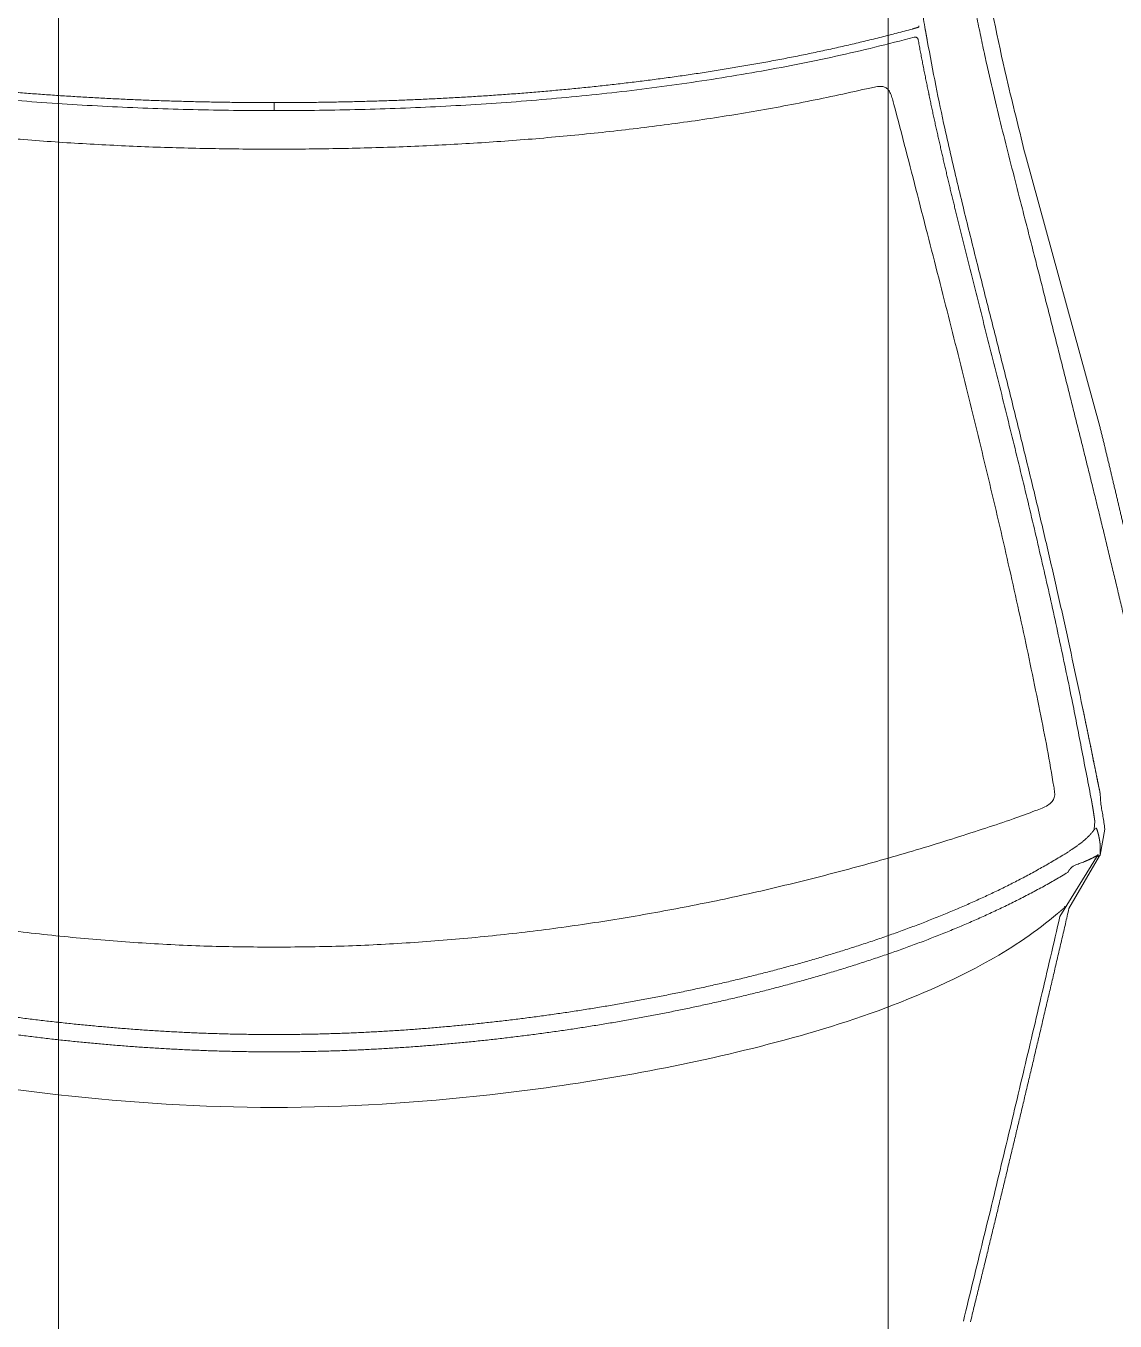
# Model space of a CAD drawing. Header units: metres. Extents: x -17822 to 152406, y -4219 to 19791.
# Drawn here: x 114077.7 to 114169.6, y 2837.1 to 2946.4 of the extents above; entities that cross this region are included whole.
import ezdxf
from ezdxf.xclip import XClip

# ---------------------------------------------------------------- set-up
doc = ezdxf.new("R2010")
doc.units = ezdxf.units.M
doc.header["$LTSCALE"] = 100
doc.header["$MEASUREMENT"] = 0
doc.header["$XCLIPFRAME"] = 0
doc.layers.get('0').update_dxf_attribs({"color": 9, "lineweight": 9})
for name, color, linetype, lineweight in [('04', 9, 'Continuous', 9), ('06B', 9, 'Continuous', 9), ('06D', 9, 'Continuous', 9)]:
    doc.layers.add(name, color=color, linetype=linetype, lineweight=lineweight)

# ---------------------------------------------------------------- blocks, each defined once
blk = doc.blocks.new('p-araba-polo')
at = {"extrusion": (0, 0, -1)}
for p, q in [((1.1066, 0.7007), (1.0845, 0.6967)), ((1.033, 0.6629), (1.0852, 0.695)), ((1.0841, 0.6962), (1.0396, 0.6705)), ((1.1073, 0.6936), (1.1062, 0.6918)), ((1.1134, 0.6923), (1.1062, 0.6918)), ((1.1134, 0.6923), (1.1134, 0.6923)), ((1.1367, 0.6968), (1.1276, 0.6974)), ((1.6752, 0.6337), (1.4464, 0.6965)), ((1.2187, 0.6724), (1.2188, 0.6725)), ((1.7726, 0.5433), (1.7726, 0.5433)), ((1.7128, 0), (1.7144, 0))]:
    blk.add_line(p, q, dxfattribs=at)
blk.add_line((1.7128, 0), (1.7144, 0))
for points, degree in [([(1.4464, 0.6965), (1.4197, 0.7031), (1.3921, 0.7096), (1.3643, 0.7162), (1.337, 0.7225), (1.3115, 0.7281), (1.2887, 0.7329)], 6), ([(1.2801, 0.7182), (1.3375, 0.7048), (1.3962, 0.6905), (1.4555, 0.6757), (1.5157, 0.6603), (1.5772, 0.6447), (1.6401, 0.6286)], 6), ([(1.0847, 0.695), (1.0835, 0.6928), (1.0823, 0.6906), (1.0812, 0.6883), (1.0802, 0.686), (1.0792, 0.6836)], 5), ([(1.0819, 0.692), (1.0819, 0.692), (1.0819, 0.692), (1.0819, 0.6919)], 3), ([(1.0835, 0.6949), (1.0837, 0.6952), (1.0838, 0.6954), (1.0839, 0.6957), (1.084, 0.6959), (1.0841, 0.6962)], 5), ([(1.0852, 0.695), (1.0851, 0.695), (1.085, 0.695), (1.0849, 0.695), (1.0848, 0.695), (1.0846, 0.695)], 5), ([(1.0847, 0.695), (1.0849, 0.695), (1.085, 0.695), (1.0852, 0.695)], 3), ([(1.0856, 0.6968), (1.0855, 0.6968), (1.0854, 0.6968), (1.0853, 0.6968)], 3), ([(1.0853, 0.6665), (1.0897, 0.6737), (1.0944, 0.6806), (1.0995, 0.687), (1.1062, 0.6918)], 4), ([(1.0895, 0.6969), (1.0887, 0.6969), (1.088, 0.6968), (1.0872, 0.6968), (1.0864, 0.6968), (1.0856, 0.6968)], 5), ([(1.0904, 0.6969), (1.0901, 0.6969), (1.0898, 0.6969), (1.0895, 0.6969)], 3), ([(1.093, 0.6968), (1.0935, 0.6968), (1.094, 0.6968), (1.0944, 0.6967), (1.0949, 0.6967), (1.0954, 0.6966)], 5), ([(1.0954, 0.6966), (1.0957, 0.6966), (1.0959, 0.6965), (1.0962, 0.6965), (1.0964, 0.6965), (1.0967, 0.6964)], 5), ([(1.0967, 0.6964), (1.0963, 0.6965), (1.0958, 0.6965), (1.0954, 0.6966)], 3), ([(1.0967, 0.6964), (1.0969, 0.6964), (1.0972, 0.6963), (1.0974, 0.6963), (1.0977, 0.6962), (1.0979, 0.6962)], 5), ([(1.0979, 0.6962), (1.0975, 0.6963), (1.0971, 0.6963), (1.0967, 0.6964)], 3), ([(1.0979, 0.6962), (1.0992, 0.696), (1.1005, 0.6957), (1.1018, 0.6955), (1.103, 0.6951), (1.1043, 0.6947)], 5), ([(1.1043, 0.6947), (1.1046, 0.6947), (1.1048, 0.6946), (1.1051, 0.6945), (1.1054, 0.6944), (1.1056, 0.6943)], 5), ([(1.1056, 0.6943), (1.1052, 0.6945), (1.1048, 0.6946), (1.1043, 0.6947)], 3), ([(1.1056, 0.6943), (1.1057, 0.6943), (1.1058, 0.6942), (1.1059, 0.6942), (1.1059, 0.6942), (1.106, 0.6942)], 5), ([(1.106, 0.6942), (1.1059, 0.6942), (1.1057, 0.6943), (1.1056, 0.6943)], 3), ([(1.106, 0.6942), (1.1063, 0.6941), (1.1065, 0.694), (1.1067, 0.6939), (1.107, 0.6938), (1.1073, 0.6936)], 5), ([(1.106, 0.6942), (1.106, 0.6942), (1.106, 0.6942), (1.106, 0.6942)], 3), ([(1.1062, 0.6922), (1.1062, 0.6921), (1.1062, 0.6921), (1.1062, 0.692), (1.1062, 0.692), (1.1062, 0.6919)], 5), ([(1.1062, 0.6922), (1.1062, 0.6921), (1.1062, 0.6921), (1.1062, 0.692), (1.1062, 0.692), (1.1062, 0.6919)], 5), ([(1.1062, 0.6919), (1.1062, 0.6919), (1.1062, 0.6919), (1.1062, 0.6919), (1.1062, 0.6919), (1.1062, 0.6919)], 5), ([(1.1062, 0.6919), (1.1062, 0.6919), (1.1062, 0.6919), (1.1062, 0.6919)], 3), ([(1.1073, 0.6936), (1.1073, 0.6935), (1.1074, 0.6935), (1.1074, 0.6934), (1.1074, 0.6934), (1.1075, 0.6933)], 5), ([(1.131, 0.6895), (1.1285, 0.6899), (1.126, 0.6904), (1.1235, 0.6908), (1.121, 0.6912), (1.1184, 0.6916), (1.1159, 0.6919), (1.1134, 0.6923)], 7), ([(1.1356, 0.6887), (1.1356, 0.6887), (1.1356, 0.6886), (1.1355, 0.6886), (1.1355, 0.6886), (1.1355, 0.6886)], 5), ([(1.1355, 0.6886), (1.1355, 0.6886), (1.1355, 0.6886), (1.1356, 0.6886), (1.1356, 0.6887), (1.1356, 0.6887)], 5), ([(1.2091, 0.682), (1.1946, 0.685), (1.1801, 0.688), (1.1656, 0.691), (1.1511, 0.6939), (1.1367, 0.6968)], 5), ([(1.1649, 0.6915), (1.1649, 0.6915), (1.1649, 0.6915)], 2), ([(1.0396, 0.6705), (0.9891, 0.6588), (0.9388, 0.647), (0.8888, 0.6352), (0.839, 0.6234), (0.7894, 0.6115), (0.7401, 0.5995), (0.6909, 0.5874)], 7), ([(0.9187, 0), (0.9187, 0.0992), (0.9262, 0.1979), (0.9398, 0.2961), (0.9595, 0.3936), (0.9846, 0.4892), (1.0189, 0.5845), (1.0701, 0.6696)], 7), ([(1.0853, 0.6665), (1.0348, 0.5843), (0.9999, 0.4894), (0.9745, 0.3944), (0.9546, 0.2963), (0.9409, 0.1982), (0.9333, 0.099), (0.9333, 0)], 7), ([(1.0419, 0.6684), (1.0406, 0.6669), (1.0392, 0.6654), (1.0379, 0.6639), (1.0366, 0.6624), (1.0354, 0.6609)], 5), ([(1.0354, 0.6609), (1.0366, 0.6624), (1.0379, 0.6639), (1.0392, 0.6654), (1.0406, 0.6669), (1.0419, 0.6684)], 5), ([(1.0412, 0.6668), (1.0411, 0.6669), (1.041, 0.667), (1.0408, 0.6672)], 3), ([(1.0412, 0.6668), (1.0411, 0.6668), (1.0411, 0.6669), (1.041, 0.667), (1.0409, 0.6671), (1.0408, 0.6672)], 5), ([(1.0418, 0.6684), (1.0419, 0.6684), (1.0419, 0.6684), (1.0419, 0.6684), (1.0419, 0.6684), (1.0419, 0.6684), (1.0419, 0.6684)], 6), ([(1.0419, 0.6684), (1.0419, 0.6684), (1.0419, 0.6684), (1.0419, 0.6684), (1.0419, 0.6684), (1.0419, 0.6684), (1.0419, 0.6684)], 6), ([(1.07, 0.6707), (1.07, 0.6707), (1.07, 0.6707), (1.07, 0.6707), (1.07, 0.6707), (1.07, 0.6707)], 5), ([(1.07, 0.6707), (1.07, 0.6707), (1.07, 0.6707), (1.07, 0.6707), (1.07, 0.6707), (1.07, 0.6707)], 5), ([(1.0701, 0.6696), (1.0708, 0.6699), (1.0714, 0.6703), (1.0721, 0.6707), (1.0728, 0.6713), (1.0733, 0.6717), (1.0739, 0.6723)], 6), ([(1.2188, 0.6725), (1.2188, 0.6724), (1.2188, 0.6724), (1.2188, 0.6724), (1.2188, 0.6724), (1.2188, 0.6724), (1.2187, 0.6724)], 6), ([(1.0354, 0.6609), (1.0204, 0.6432), (1.0073, 0.6239), (0.996, 0.6037)], 3), ([(0.996, 0.6037), (0.96, 0.5393), (0.9375, 0.4684), (0.92, 0.3968)], 3), ([(1.6292, 0.5746), (1.6467, 0.5703), (1.6643, 0.5661), (1.682, 0.562), (1.6998, 0.558), (1.7178, 0.554), (1.7359, 0.5503), (1.7542, 0.5467), (1.7726, 0.5433)], 8), ([(1.6335, 0.5735), (1.6336, 0.5736), (1.6336, 0.5736), (1.6336, 0.5737), (1.6336, 0.5737), (1.6336, 0.5738), (1.6336, 0.5738)], 6), ([(1.6336, 0.5738), (1.6336, 0.5737), (1.6335, 0.5735)], 2), ([(1.7256, 0.5525), (1.7256, 0.5526), (1.7256, 0.5526), (1.7256, 0.5527)], 3), ([(1.7283, 0.552), (1.7274, 0.5522), (1.7264, 0.5525), (1.7256, 0.5526)], 3), ([(1.7256, 0.5526), (1.7256, 0.5526), (1.7256, 0.5525)], 2), ([(1.7811, 0.5493), (1.7792, 0.5497), (1.7774, 0.55), (1.7755, 0.5503), (1.7736, 0.5507), (1.7718, 0.551)], 5), ([(1.7816, 0.5384), (1.7532, 0.4338), (1.735, 0.3261), (1.7248, 0.2176), (1.7195, 0.1088), (1.7195, 0)], 5), ([(1.7748, 0.5406), (1.7748, 0.5411), (1.7747, 0.5416), (1.7745, 0.542), (1.7742, 0.5425), (1.7739, 0.5428), (1.7735, 0.5431), (1.7731, 0.5432), (1.7726, 0.5433)], 8), ([(1.7748, 0.5406), (1.7748, 0.5403), (1.7748, 0.5401), (1.7747, 0.5398)], 3), ([(1.7827, 0.5422), (1.7823, 0.5409), (1.782, 0.5396), (1.7816, 0.5384)], 3), ([(1.7827, 0.5422), (1.7825, 0.5414), (1.7823, 0.5406), (1.7821, 0.5399), (1.7818, 0.5391), (1.7816, 0.5384)], 5), ([(1.7832, 0.5436), (1.7831, 0.5434), (1.783, 0.5432), (1.7829, 0.5429), (1.7828, 0.5427), (1.7827, 0.5424), (1.7827, 0.5422)], 6), ([(1.7842, 0.5439), (1.784, 0.5439), (1.7837, 0.544), (1.7835, 0.5439), (1.7834, 0.5438), (1.7832, 0.5436)], 5), ([(1.7776, 0.523), (1.7776, 0.523), (1.7776, 0.523), (1.7776, 0.523)], 3), ([(0.9187, 0), (0.9187, -0.0992), (0.9262, -0.1979), (0.9398, -0.2961), (0.9595, -0.3936), (0.9846, -0.4892), (1.0189, -0.5845), (1.0701, -0.6696)], 7), ([(1.0853, -0.6665), (1.0348, -0.5843), (0.9999, -0.4894), (0.9745, -0.3944), (0.9546, -0.2963), (0.9409, -0.1982), (0.9333, -0.099), (0.9333, 0)], 7), ([(1.7144, 0), (1.7154, 0), (1.7162, 0), (1.7165, 0)], 3), ([(1.7144, 0), (1.7154, 0), (1.7162, 0), (1.7165, 0)], 3), ([(1.7195, 0), (1.718, 0), (1.7164, 0), (1.7157, 0), (1.7164, 0), (1.717, 0)], 5), ([(1.7195, 0), (1.718, 0), (1.7164, 0), (1.7157, 0), (1.7164, 0), (1.717, 0)], 5), ([(1.7165, 0), (1.7168, 0), (1.717, 0), (1.7173, 0), (1.7176, 0), (1.7178, 0)], 5), ([(1.7165, 0), (1.7168, 0), (1.717, 0), (1.7173, 0), (1.7176, 0), (1.7178, 0)], 5), ([(1.7816, -0.5384), (1.7532, -0.4338), (1.735, -0.3261), (1.7248, -0.2176), (1.7195, -0.1088), (1.7195, 0)], 5)]:
    blk.add_open_spline(points, degree=degree)
for points, degree, knots in [([(1.1066, 0.7007), (1.1085, 0.7005), (1.1121, 0.7001), (1.1174, 0.6992), (1.1226, 0.6983), (1.1259, 0.6977), (1.1276, 0.6974)], 3, [0, 0, 0, 0, 0.249853, 0.499728, 0.749768, 1, 1, 1, 1]), ([(1.0835, 0.6949), (1.0835, 0.6949), (1.0835, 0.6949), (1.0835, 0.6949), (1.0835, 0.6949), (1.0835, 0.6949), (1.0835, 0.6949), (1.0835, 0.6949), (1.0835, 0.6949), (1.0835, 0.6949), (1.0835, 0.6949)], 5, [0, 0, 0, 0, 0, 0, 1, 1, 1, 1, 1, 1.000001, 1.000001, 1.000001, 1.000001, 1.000001, 1.000001]), ([(1.0853, 0.6968), (1.0851, 0.6968), (1.0847, 0.6968), (1.0844, 0.6966), (1.0841, 0.6965), (1.0841, 0.6963), (1.0841, 0.6962)], 3, [0, 0, 0, 0, 0.226641, 0.489612, 0.73866, 1, 1, 1, 1]), ([(1.093, 0.6968), (1.0925, 0.6969), (1.0916, 0.6969), (1.0908, 0.6969), (1.0904, 0.6969)], 3, [0, 0, 0, 0, 0.627101, 1, 1, 1, 1]), ([(1.0954, 0.6966), (1.095, 0.6967), (1.0942, 0.6968), (1.0934, 0.6968), (1.093, 0.6968)], 3, [0, 0, 0, 0, 0.505636, 1, 1, 1, 1]), ([(1.1073, 0.6936), (1.1072, 0.6936), (1.107, 0.6938), (1.1066, 0.6939), (1.1062, 0.6941), (1.106, 0.6942)], 3, [0, 0, 0, 0, 0.23445, 0.472231, 1, 1, 1, 1]), ([(1.1075, 0.6933), (1.1074, 0.6934), (1.1074, 0.6935), (1.1073, 0.6935), (1.1073, 0.6936)], 3, [0, 0, 0, 0, 0.501057, 1, 1, 1, 1]), ([(1.2133, 0.6735), (1.2066, 0.6748), (1.1931, 0.6775), (1.1725, 0.6814), (1.1518, 0.6855), (1.1379, 0.6882), (1.131, 0.6895)], 3, [0, 0, 0, 0, 0.24266, 0.489789, 0.74853, 1, 1, 1, 1]), ([(1.1367, 0.6968), (1.1487, 0.6944), (1.1728, 0.6895), (1.197, 0.6845), (1.2091, 0.682)], 3, [0, 0, 0, 0, 0.500039, 1, 1, 1, 1]), ([(1.0764, 0.6763), (1.0769, 0.6775), (1.0778, 0.68), (1.0787, 0.6824), (1.0792, 0.6836)], 3, [0, 0, 0, 0, 0.511036, 1, 1, 1, 1]), ([(1.2091, 0.682), (1.2227, 0.6791), (1.2499, 0.6734), (1.2909, 0.6644), (1.332, 0.6551), (1.3732, 0.6454), (1.4146, 0.6354), (1.4562, 0.6252), (1.4981, 0.6147), (1.5403, 0.604), (1.5829, 0.5932), (1.6118, 0.5861), (1.6262, 0.5825)], 3, [0, 0, 0, 0, 0.100037, 0.200068, 0.300092, 0.40011, 0.500119, 0.600116, 0.700093, 0.80005, 0.900005, 1, 1, 1, 1]), ([(1.0739, 0.6723), (1.0744, 0.6729), (1.0755, 0.6741), (1.0761, 0.6756), (1.0764, 0.6763)], 3, [0, 0, 0, 0, 0.499911, 1, 1, 1, 1]), ([(1.6292, 0.5746), (1.6202, 0.5768), (1.6022, 0.5812), (1.5755, 0.5879), (1.5489, 0.5947), (1.5225, 0.6013), (1.4962, 0.608), (1.47, 0.6146), (1.4439, 0.621), (1.4179, 0.6274), (1.3921, 0.6337), (1.3663, 0.6398), (1.3406, 0.6458), (1.315, 0.6517), (1.2895, 0.6574), (1.264, 0.6629), (1.2386, 0.6683), (1.2217, 0.6718), (1.2133, 0.6735)], 3, [0, 0, 0, 0, 0.0625, 0.125, 0.1875, 0.25, 0.3125, 0.375, 0.4375, 0.5, 0.5625, 0.625, 0.6875, 0.75, 0.8125, 0.875, 0.9375, 1, 1, 1, 1]), ([(1.033, 0.6629), (1.0101, 0.6576), (0.9644, 0.6469), (0.8959, 0.6308), (0.8275, 0.6145), (0.7594, 0.598), (0.7142, 0.5869), (0.6916, 0.5814)], 3, [0, 0, 0, 0, 0.200074, 0.400125, 0.600159, 0.800117, 1, 1, 1, 1]), ([(1.1426, 0.6577), (1.141, 0.658), (1.1379, 0.6585), (1.1335, 0.6585), (1.1295, 0.6564), (1.1265, 0.6525), (1.1242, 0.6477), (1.1229, 0.6442), (1.1222, 0.6424)], 3, [0, 0, 0, 0, 0.19548, 0.351811, 0.493077, 0.645392, 0.816793, 1, 1, 1, 1]), ([(1.1222, 0.6424), (1.1229, 0.6442), (1.1242, 0.6477), (1.1265, 0.6525), (1.1295, 0.6564), (1.1335, 0.6585), (1.1379, 0.6585), (1.141, 0.658), (1.1426, 0.6577)], 3, [0, 0, 0, 0, 0.183207, 0.354608, 0.506923, 0.648189, 0.80452, 1, 1, 1, 1]), ([(1.2061, 0.646), (1.1954, 0.6481), (1.1743, 0.6523), (1.1532, 0.6559), (1.1426, 0.6577)], 3, [0, 0, 0, 0, 0.502145, 1, 1, 1, 1]), ([(1.2061, 0.646), (1.2178, 0.6436), (1.2414, 0.6388), (1.2769, 0.6313), (1.3126, 0.6234), (1.3484, 0.6153), (1.3843, 0.6069), (1.4204, 0.5983), (1.4567, 0.5894), (1.4933, 0.5804), (1.53, 0.5712), (1.567, 0.5618), (1.6042, 0.5523), (1.6418, 0.5426), (1.6796, 0.5329), (1.7052, 0.5262), (1.7179, 0.5229)], 3, [0, 0, 0, 0, 0.071429, 0.142858, 0.214287, 0.285715, 0.357144, 0.428573, 0.500002, 0.571431, 0.642859, 0.714288, 0.785716, 0.857144, 0.928573, 1, 1, 1, 1]), ([(1.0993, 0.5749), (1.102, 0.5834), (1.1072, 0.5996), (1.1147, 0.6221), (1.1199, 0.6361), (1.1222, 0.6424)], 3, [0, 0, 0, 0, 0.374907, 0.71679, 1, 1, 1, 1]), ([(1.8723, 0.5789), (1.8664, 0.5798), (1.8547, 0.5816), (1.8372, 0.5844), (1.8199, 0.5874), (1.8029, 0.5905), (1.786, 0.5939), (1.7693, 0.5973), (1.7387, 0.604), (1.6953, 0.6144), (1.6584, 0.6239), (1.6401, 0.6286)], 3, [0, 0, 0, 0, 0.072134, 0.144011, 0.215657, 0.287101, 0.358371, 0.42949, 0.500474, 0.752092, 1, 1, 1, 1]), ([(1.6752, 0.6337), (1.6948, 0.629), (1.7773, 0.6078), (1.8911, 0.588), (2.0311, 0.5758), (2.1008, 0.5714), (2.1455, 0.5692)], 3, [0, 0, 0, 0, 0.136471, 0.572595, 0.726753, 1, 1, 1, 1]), ([(1.6262, 0.5825), (1.6339, 0.5807), (1.6494, 0.5769), (1.6733, 0.5713), (1.7014, 0.5649), (1.7341, 0.558), (1.7591, 0.5533), (1.7718, 0.551)], 3, [0, 0, 0, 0, 0.162021, 0.32887, 0.500021, 0.74634, 1, 1, 1, 1]), ([(1.007, 0), (1.0071, 0.0093), (1.0072, 0.0278), (1.0078, 0.0557), (1.0089, 0.0835), (1.0105, 0.1113), (1.0124, 0.1391), (1.0149, 0.1668), (1.0177, 0.1945), (1.0209, 0.2221), (1.0246, 0.2497), (1.0287, 0.2773), (1.0332, 0.3047), (1.0381, 0.3322), (1.0434, 0.3595), (1.049, 0.3867), (1.0551, 0.4139), (1.0616, 0.441), (1.0684, 0.468), (1.0756, 0.4949), (1.0831, 0.5217), (1.091, 0.5484), (1.0965, 0.5661), (1.0993, 0.5749)], 3, [0, 0, 0, 0, 0.047619, 0.095238, 0.142857, 0.190476, 0.238095, 0.285714, 0.333333, 0.380952, 0.428571, 0.47619, 0.523809, 0.571428, 0.619047, 0.666666, 0.714285, 0.761904, 0.809523, 0.857143, 0.904762, 0.952381, 1, 1, 1, 1]), ([(1.7718, 0.551), (1.7733, 0.5507), (1.7764, 0.5502), (1.7795, 0.5496), (1.7811, 0.5493)], 3, [0, 0, 0, 0, 0.5, 1, 1, 1, 1]), ([(1.7811, 0.5493), (1.7869, 0.5483), (1.7986, 0.5463), (1.8165, 0.5434), (1.8347, 0.5406), (1.8532, 0.5379), (1.8721, 0.5354), (1.8913, 0.533), (1.9187, 0.5299), (1.9546, 0.5264), (1.9991, 0.5226), (2.0291, 0.5206), (2.0442, 0.5196)], 3, [0, 0, 0, 0, 0.068934, 0.138708, 0.209326, 0.28079, 0.353094, 0.426221, 0.500139, 0.664458, 0.831511, 1, 1, 1, 1]), ([(1.7128, 0), (1.7128, 0.0114), (1.7129, 0.0341), (1.7135, 0.0682), (1.7145, 0.1023), (1.716, 0.1363), (1.7179, 0.1703), (1.7202, 0.2043), (1.7231, 0.2383), (1.7264, 0.2722), (1.7302, 0.3061), (1.7347, 0.3398), (1.7397, 0.3735), (1.7453, 0.4071), (1.7515, 0.4405), (1.7585, 0.4738), (1.7661, 0.5069), (1.7718, 0.5288), (1.7747, 0.5398)], 3, [0, 0, 0, 0, 0.0625, 0.125001, 0.187501, 0.250001, 0.312502, 0.375002, 0.437502, 0.500002, 0.562502, 0.625002, 0.687502, 0.750002, 0.812502, 0.875001, 0.937501, 1, 1, 1, 1]), ([(1.7748, 0.5406), (1.7748, 0.5409), (1.7747, 0.5416), (1.7742, 0.5424), (1.7735, 0.5431), (1.7729, 0.5432), (1.7726, 0.5433)], 3, [0, 0, 0, 0, 0.250001, 0.500007, 0.750005, 1, 1, 1, 1]), ([(1.7747, 0.5398), (1.7747, 0.5399), (1.7748, 0.5402), (1.7748, 0.5405), (1.7748, 0.5406)], 3, [0, 0, 0, 0, 0.499981, 1, 1, 1, 1]), ([(1.7832, 0.5436), (1.7831, 0.5434), (1.7829, 0.5429), (1.7827, 0.5424), (1.7827, 0.5422)], 3, [0, 0, 0, 0, 0.483515, 1, 1, 1, 1]), ([(1.7842, 0.5439), (1.784, 0.5439), (1.7836, 0.544), (1.7833, 0.5437), (1.7832, 0.5436)], 3, [0, 0, 0, 0, 0.530721, 1, 1, 1, 1]), ([(1.7179, 0.5229), (1.7195, 0.5224), (1.7226, 0.5216), (1.7271, 0.5202), (1.7308, 0.5181), (1.7331, 0.5145), (1.7333, 0.5099), (1.7324, 0.505), (1.7316, 0.5016), (1.7312, 0.4998)], 3, [0, 0, 0, 0, 0.155607, 0.308809, 0.443172, 0.561441, 0.688648, 0.838161, 1, 1, 1, 1]), ([(1.7312, 0.4998), (1.7316, 0.5016), (1.7324, 0.505), (1.7333, 0.5099), (1.7331, 0.5145), (1.7308, 0.5181), (1.7271, 0.5202), (1.7226, 0.5216), (1.7195, 0.5224), (1.7179, 0.5229)], 3, [0, 0, 0, 0, 0.161839, 0.311352, 0.438559, 0.556828, 0.691191, 0.844393, 1, 1, 1, 1]), ([(1.7198, 0.4462), (1.7216, 0.4552), (1.7252, 0.4731), (1.7292, 0.4909), (1.7312, 0.4998)], 3, [0, 0, 0, 0, 0.5006, 1, 1, 1, 1]), ([(1.7312, 0.4998), (1.7292, 0.4909), (1.7252, 0.4731), (1.7216, 0.4552), (1.7198, 0.4462)], 3, [0, 0, 0, 0, 0.4994, 1, 1, 1, 1]), ([(1.7198, 0.4462), (1.7181, 0.4376), (1.7148, 0.4203), (1.7103, 0.3943), (1.7061, 0.3683), (1.7024, 0.3422), (1.6989, 0.316), (1.6958, 0.2898), (1.693, 0.2636), (1.6905, 0.2373), (1.6882, 0.211), (1.6863, 0.1847), (1.6847, 0.1584), (1.6833, 0.132), (1.6821, 0.1056), (1.6813, 0.0792), (1.6807, 0.0528), (1.6803, 0.0264), (1.6802, 0.0088), (1.6802, 0)], 3, [0, 0, 0, 0, 0.058823, 0.117647, 0.17647, 0.235293, 0.294117, 0.35294, 0.411764, 0.470587, 0.529411, 0.588235, 0.647058, 0.705882, 0.764705, 0.823529, 0.882353, 0.941176, 1, 1, 1, 1]), ([(0.92, 0.3968), (0.9028, 0.3261), (0.8804, 0.1943), (0.8718, 0.0608), (0.8718, 0)], 3, [0, 0, 0, 0, 0.54461, 1, 1, 1, 1]), ([(0.92, -0.3968), (0.9028, -0.3261), (0.8804, -0.1943), (0.8718, -0.0608), (0.8718, 0)], 3, [0, 0, 0, 0, 0.54461, 1, 1, 1, 1]), ([(1.007, 0), (1.0071, -0.0093), (1.0072, -0.0278), (1.0078, -0.0557), (1.0089, -0.0835), (1.0105, -0.1113), (1.0124, -0.1391), (1.0149, -0.1668), (1.0177, -0.1945), (1.0209, -0.2221), (1.0246, -0.2497), (1.0287, -0.2773), (1.0332, -0.3047), (1.0381, -0.3322), (1.0434, -0.3595), (1.049, -0.3867), (1.0551, -0.4139), (1.0616, -0.441), (1.0684, -0.468), (1.0756, -0.4949), (1.0831, -0.5217), (1.091, -0.5484), (1.0965, -0.5661), (1.0993, -0.5749)], 3, [0, 0, 0, 0, 0.047619, 0.095238, 0.142857, 0.190476, 0.238095, 0.285714, 0.333333, 0.380952, 0.428571, 0.47619, 0.523809, 0.571428, 0.619047, 0.666666, 0.714285, 0.761904, 0.809523, 0.857143, 0.904762, 0.952381, 1, 1, 1, 1]), ([(1.7198, -0.4462), (1.7181, -0.4376), (1.7148, -0.4203), (1.7103, -0.3943), (1.7061, -0.3683), (1.7024, -0.3422), (1.6989, -0.316), (1.6958, -0.2898), (1.693, -0.2636), (1.6905, -0.2373), (1.6882, -0.211), (1.6863, -0.1847), (1.6847, -0.1583), (1.6833, -0.132), (1.6821, -0.1056), (1.6813, -0.0792), (1.6807, -0.0528), (1.6803, -0.0264), (1.6802, -0.0088), (1.6802, 0)], 3, [0, 0, 0, 0, 0.058823, 0.117647, 0.17647, 0.235293, 0.294117, 0.35294, 0.411764, 0.470587, 0.529411, 0.588235, 0.647058, 0.705882, 0.764705, 0.823529, 0.882353, 0.941176, 1, 1, 1, 1]), ([(1.7128, 0), (1.7128, -0.0114), (1.7129, -0.0341), (1.7135, -0.0682), (1.7145, -0.1022), (1.716, -0.1363), (1.7179, -0.1703), (1.7202, -0.2043), (1.7231, -0.2383), (1.7264, -0.2722), (1.7302, -0.3061), (1.7347, -0.3398), (1.7397, -0.3735), (1.7453, -0.4071), (1.7515, -0.4405), (1.7585, -0.4738), (1.7661, -0.5069), (1.7718, -0.5288), (1.7747, -0.5398)], 3, [0, 0, 0, 0, 0.0625, 0.125001, 0.187501, 0.250001, 0.312502, 0.375002, 0.437502, 0.500002, 0.562502, 0.625002, 0.687502, 0.750002, 0.812502, 0.875001, 0.937501, 1, 1, 1, 1]), ([(1.7165, 0), (1.7165, 0), (1.7165, 0), (1.7165, 0), (1.7165, 0), (1.7165, 0), (1.7165, 0), (1.7165, 0), (1.7165, 0), (1.7165, 0), (1.7165, 0)], 5, [0, 0, 0, 0, 0, 0, 1, 1, 1, 1, 1, 1.000001, 1.000001, 1.000001, 1.000001, 1.000001, 1.000001]), ([(1.7165, 0), (1.7165, 0), (1.7165, 0), (1.7165, 0), (1.7165, 0), (1.7165, 0), (1.7165, 0)], 3, [0, 0, 0, 0, 1, 1, 1, 1.000001, 1.000001, 1.000001, 1.000001]), ([(1.7165, 0), (1.7165, 0), (1.7165, 0), (1.7165, 0), (1.7165, 0), (1.7165, 0), (1.7165, 0), (1.7165, 0), (1.7165, 0), (1.7165, 0), (1.7165, 0)], 5, [0, 0, 0, 0, 0, 0, 1, 1, 1, 1, 1, 1.000001, 1.000001, 1.000001, 1.000001, 1.000001, 1.000001]), ([(1.7165, 0), (1.7165, 0), (1.7165, 0), (1.7165, 0), (1.7165, 0), (1.7165, 0), (1.7165, 0)], 3, [0, 0, 0, 0, 1, 1, 1, 1.000001, 1.000001, 1.000001, 1.000001]), ([(1.7178, 0), (1.7178, 0), (1.7178, 0), (1.7178, 0), (1.7178, 0), (1.7178, 0), (1.7178, 0), (1.7178, 0), (1.7178, 0), (1.7178, 0), (1.7178, 0)], 5, [0, 0, 0, 0, 0, 0, 1, 1, 1, 1, 1, 1.000001, 1.000001, 1.000001, 1.000001, 1.000001, 1.000001]), ([(1.7178, 0), (1.7178, 0), (1.7178, 0), (1.7178, 0), (1.7178, 0), (1.7178, 0), (1.7178, 0), (1.7178, 0), (1.7178, 0), (1.7178, 0), (1.7178, 0)], 5, [0, 0, 0, 0, 0, 0, 1, 1, 1, 1, 1, 1.000001, 1.000001, 1.000001, 1.000001, 1.000001, 1.000001])]:
    blk.add_open_spline(points, degree=degree, knots=knots)
blk = doc.blocks.new('pergolecatikati_krtrevizegorunus')
at = {"layer": '06B'}
blk.add_lwpolyline([(-30, 810), (-30, 740), (-800, 740), (-800, 810)], close=True, dxfattribs=at)
blk = doc.blocks.new('p-cati_vw')
at = {"layer": '04'}
ref = blk.add_blockref('p-araba-polo', (515.75, -2379.81), dxfattribs=dict(at, xscale=-100, yscale=100, zscale=100, rotation=1.082915e-10))
XClip(ref).set_block_clipping_path([(-0.0924763951, -0.9835002962), (4.0650970395, 0.9845199444)])
at = {"layer": '06B', "rotation": 1.082915e-10}
blk.add_blockref('pergolecatikati_krtrevizegorunus', (890.51, -3138), dxfattribs=at)

msp = doc.modelspace()

# ---------------------------------------------------------------- block references
at = {"layer": '06D', "rotation": 269.9999999998917}
msp.add_blockref('p-cati_vw', (116478.49, 3283.68), dxfattribs=at)

doc.saveas('drawing.dxf')
